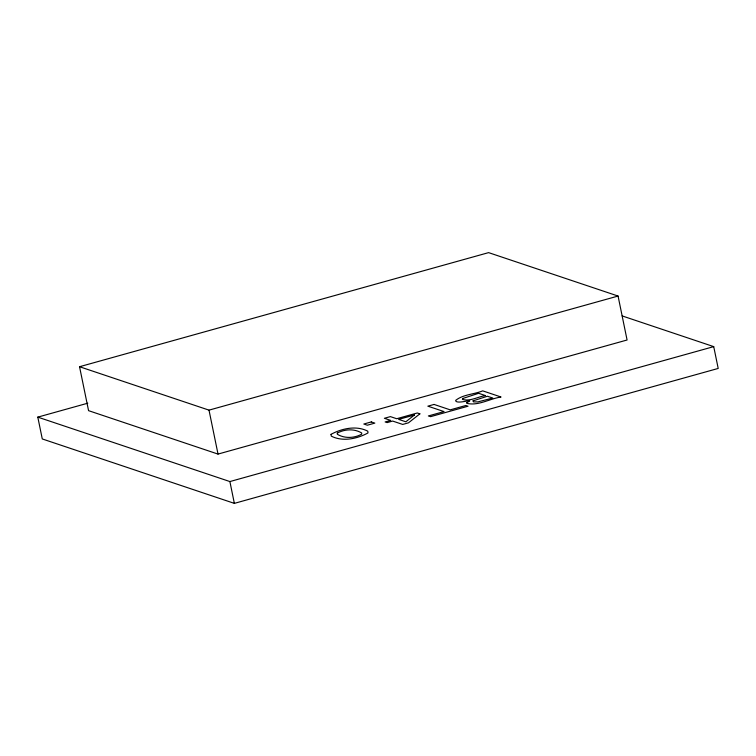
<?xml version="1.0" encoding="UTF-8"?>
<svg xmlns="http://www.w3.org/2000/svg" width="756" height="756" viewBox="0 0 756 756"><rect width="100%" height="100%" fill="white"/><g stroke="black" fill="none" stroke-linecap="round" stroke-linejoin="round"><path stroke-width="1.13" d="M79.541 366.717L488.603 252.627L618.068 296.05L627.083 340.002L218.021 454.082L88.565 410.659L79.541 366.717L209.006 410.139L618.068 296.05M622.15 315.913L713.721 346.626L718.2 368.437L234.36 503.373L42.279 438.943L37.8 417.132L87.772 403.194M37.8 417.132L229.89 481.563L713.721 346.626M229.89 481.563L234.36 503.373M209.006 410.139L218.021 454.082M466.915 402.57L466.707 403.298C478.075 406.237 489.916 398.582 501.048 397.013L482.725 390.861C474.059 394.415 463.144 394.367 455.641 400.387L455.783 401.039C457.928 404.498 476.771 397.637 466.915 402.57M331.024 434.35L331.26 436.108C342.619 442.014 357.314 438.82 368.002 432.933L367.775 431.175C356.416 425.259 341.703 428.444 331.024 434.35M337.327 433.094L337.299 434.256C344.594 438.707 354.347 438.225 361.689 434.18L361.727 433.008C354.413 428.558 344.689 429.058 337.327 433.094M473.039 400.869L473.596 401.909L477.896 401.89L492.77 398.043L487.403 396.238L473.039 400.869M462.795 398.488L462.407 399.385C470.024 401.701 477.934 396.749 485.38 395.558L478.605 393.29L462.795 398.488M414.382 415.006L405.83 421.791L398.667 419.382L414.382 415.006M419.873 413.853L408.467 422.831L402.712 424.437L392.657 421.064L387.119 422.604L385.144 421.942L390.691 420.402L384.388 418.285L390.398 416.613L396.702 418.729L417.293 412.984L419.873 413.853M371.309 421.933L363.825 424.021L367.331 425.203L374.815 423.114L371.309 421.933M434.057 404.432L427.858 406.161L444.018 411.585L428.368 415.951L430.533 416.669L468.03 406.218L465.866 405.49L450.217 409.856L434.057 404.432"/></g></svg>
